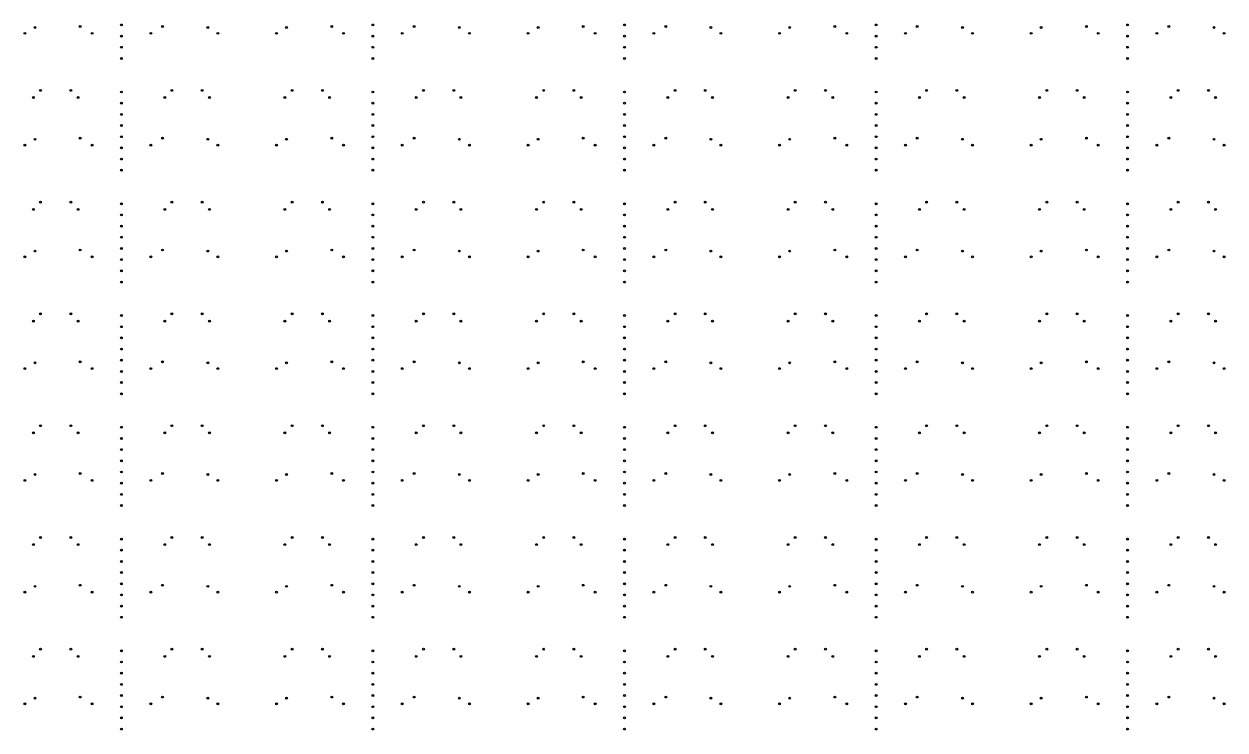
# Model space of a CAD drawing. Extents: x 50 to 173, y 50 to 173.
# Drawn here: x 112.4 to 163.9, y 111.9 to 142.1 of the extents above; entities that cross this region are included whole.
import ezdxf

# ---------------------------------------------------------------- set-up
doc = ezdxf.new("R2010")
doc.units = 0

msp = doc.modelspace()

# ---------------------------------------------------------------- linework, layer by layer
at = {"layer": 'PET'}
for centre in [(114.824, 142.034), (116.589, 142.099), (118.355, 142.034), (125.602, 142.034), (127.368, 142.099), (129.133, 142.034), (136.38, 142.034), (138.146, 142.099), (139.912, 142.034), (147.159, 142.034), (148.925, 142.099), (150.69, 142.034), (157.937, 142.034), (159.703, 142.099), (161.469, 142.034), (112.457, 141.74), (112.888, 141.989), (115.332, 141.74), (116.589, 141.62), (117.847, 141.74), (120.291, 141.989), (120.721, 141.74), (123.236, 141.74), (123.666, 141.989), (126.11, 141.74), (127.368, 141.62), (128.625, 141.74), (131.069, 141.989), (131.499, 141.74), (134.014, 141.74), (134.445, 141.989), (136.889, 141.74), (138.146, 141.62), (139.404, 141.74), (141.847, 141.989), (142.278, 141.74), (144.793, 141.74), (145.223, 141.989), (147.667, 141.74), (148.925, 141.62), (150.182, 141.74), (152.626, 141.989), (153.056, 141.74), (155.571, 141.74), (156.002, 141.989), (158.446, 141.74), (159.703, 141.62), (160.96, 141.74), (163.404, 141.989), (163.835, 141.74), (116.589, 141.141), (127.368, 141.141), (138.146, 141.141), (148.925, 141.141), (159.703, 141.141), (116.589, 140.662), (127.368, 140.662), (138.146, 140.662), (148.925, 140.662), (159.703, 140.662), (112.817, 138.986), (113.126, 139.295), (114.424, 139.295), (114.733, 138.986), (116.589, 139.225), (118.446, 138.986), (118.755, 139.295), (120.053, 139.295), (120.362, 138.986), (123.595, 138.986), (123.904, 139.295), (125.202, 139.295), (125.511, 138.986), (127.368, 139.225), (129.224, 138.986), (129.533, 139.295), (130.831, 139.295), (131.14, 138.986), (134.374, 138.986), (134.683, 139.295), (135.981, 139.295), (136.29, 138.986), (138.146, 139.225), (140.002, 138.986), (140.311, 139.295), (141.609, 139.295), (141.919, 138.986), (145.152, 138.986), (145.461, 139.295), (146.759, 139.295), (147.068, 138.986), (148.925, 139.225), (150.781, 138.986), (151.09, 139.295), (152.388, 139.295), (152.697, 138.986), (155.931, 138.986), (156.24, 139.295), (157.538, 139.295), (157.847, 138.986), (159.703, 139.225), (161.559, 138.986), (161.868, 139.295), (163.166, 139.295), (163.475, 138.986), (116.589, 138.746), (127.368, 138.746), (138.146, 138.746), (148.925, 138.746), (159.703, 138.746), (116.589, 138.267), (127.368, 138.267), (138.146, 138.267), (148.925, 138.267), (159.703, 138.267), (116.589, 137.788), (127.368, 137.788), (138.146, 137.788), (148.925, 137.788), (159.703, 137.788), (112.457, 136.95), (112.888, 137.198), (114.824, 137.243), (115.332, 136.95), (116.589, 137.309), (117.847, 136.95), (118.355, 137.243), (120.291, 137.198), (120.721, 136.95), (123.236, 136.95), (123.666, 137.198), (125.602, 137.243), (126.11, 136.95), (127.368, 137.309), (128.625, 136.95), (129.133, 137.243), (131.069, 137.198), (131.499, 136.95), (134.014, 136.95), (134.445, 137.198), (136.38, 137.243), (136.889, 136.95), (138.146, 137.309), (139.404, 136.95), (139.912, 137.243), (141.847, 137.198), (142.278, 136.95), (144.793, 136.95), (145.223, 137.198), (147.159, 137.243), (147.667, 136.95), (148.925, 137.309), (150.182, 136.95), (150.69, 137.243), (152.626, 137.198), (153.056, 136.95), (155.571, 136.95), (156.002, 137.198), (157.937, 137.243), (158.446, 136.95), (159.703, 137.309), (160.96, 136.95), (161.469, 137.243), (163.404, 137.198), (163.835, 136.95), (116.589, 136.83), (127.368, 136.83), (138.146, 136.83), (148.925, 136.83), (159.703, 136.83), (116.589, 136.351), (116.589, 135.872), (127.368, 136.351), (127.368, 135.872), (138.146, 136.351), (138.146, 135.872), (148.925, 136.351), (148.925, 135.872), (159.703, 136.351), (159.703, 135.872), (113.126, 134.504), (114.424, 134.504), (116.589, 134.435), (118.755, 134.504), (120.053, 134.504), (123.904, 134.504), (125.202, 134.504), (127.368, 134.435), (129.533, 134.504), (130.831, 134.504), (134.683, 134.504), (135.981, 134.504), (138.146, 134.435), (140.311, 134.504), (141.609, 134.504), (145.461, 134.504), (146.759, 134.504), (148.925, 134.435), (151.09, 134.504), (152.388, 134.504), (156.24, 134.504), (157.538, 134.504), (159.703, 134.435), (161.868, 134.504), (163.166, 134.504), (112.817, 134.195), (114.733, 134.195), (116.589, 133.956), (118.446, 134.195), (120.362, 134.195), (123.595, 134.195), (125.511, 134.195), (127.368, 133.956), (129.224, 134.195), (131.14, 134.195), (134.374, 134.195), (136.29, 134.195), (138.146, 133.956), (140.002, 134.195), (141.919, 134.195), (145.152, 134.195), (147.068, 134.195), (148.925, 133.956), (150.781, 134.195), (152.697, 134.195), (155.931, 134.195), (157.847, 134.195), (159.703, 133.956), (161.559, 134.195), (163.475, 134.195), (116.589, 133.477), (127.368, 133.477), (138.146, 133.477), (148.925, 133.477), (159.703, 133.477), (116.589, 132.998), (127.368, 132.998), (138.146, 132.998), (148.925, 132.998), (159.703, 132.998), (112.888, 132.408), (114.824, 132.453), (116.589, 132.519), (118.355, 132.453), (120.291, 132.408), (123.666, 132.408), (125.602, 132.453), (127.368, 132.519), (129.133, 132.453), (131.069, 132.408), (134.445, 132.408), (136.38, 132.453), (138.146, 132.519), (139.912, 132.453), (141.847, 132.408), (145.223, 132.408), (147.159, 132.453), (148.925, 132.519), (150.69, 132.453), (152.626, 132.408), (156.002, 132.408), (157.937, 132.453), (159.703, 132.519), (161.469, 132.453), (163.404, 132.408), (112.457, 132.159), (115.332, 132.159), (116.589, 132.04), (117.847, 132.159), (120.721, 132.159), (123.236, 132.159), (126.11, 132.159), (127.368, 132.04), (128.625, 132.159), (131.499, 132.159), (134.014, 132.159), (136.889, 132.159), (138.146, 132.04), (139.404, 132.159), (142.278, 132.159), (144.793, 132.159), (147.667, 132.159), (148.925, 132.04), (150.182, 132.159), (153.056, 132.159), (155.571, 132.159), (158.446, 132.159), (159.703, 132.04), (160.96, 132.159), (163.835, 132.159), (116.589, 131.561), (127.368, 131.561), (138.146, 131.561), (148.925, 131.561), (159.703, 131.561), (116.589, 131.081), (127.368, 131.081), (138.146, 131.081), (148.925, 131.081), (159.703, 131.081), (113.126, 129.714), (114.424, 129.714), (118.755, 129.714), (120.053, 129.714), (123.904, 129.714), (125.202, 129.714), (129.533, 129.714), (130.831, 129.714), (134.683, 129.714), (135.981, 129.714), (140.311, 129.714), (141.609, 129.714), (145.461, 129.714), (146.759, 129.714), (151.09, 129.714), (152.388, 129.714), (156.24, 129.714), (157.538, 129.714), (161.868, 129.714), (163.166, 129.714), (112.817, 129.405), (114.733, 129.405), (116.589, 129.644), (116.589, 129.165), (118.446, 129.405), (120.362, 129.405), (123.595, 129.405), (125.511, 129.405), (127.368, 129.644), (127.368, 129.165), (129.224, 129.405), (131.14, 129.405), (134.374, 129.405), (136.29, 129.405), (138.146, 129.644), (138.146, 129.165), (140.002, 129.405), (141.919, 129.405), (145.152, 129.405), (147.068, 129.405), (148.925, 129.644), (148.925, 129.165), (150.781, 129.405), (152.697, 129.405), (155.931, 129.405), (157.847, 129.405), (159.703, 129.644), (159.703, 129.165), (161.559, 129.405), (163.475, 129.405), (116.589, 128.686), (127.368, 128.686), (138.146, 128.686), (148.925, 128.686), (159.703, 128.686), (116.589, 128.207), (127.368, 128.207), (138.146, 128.207), (148.925, 128.207), (159.703, 128.207), (112.888, 127.617), (114.824, 127.662), (116.589, 127.728), (118.355, 127.662), (120.291, 127.617), (123.666, 127.617), (125.602, 127.662), (127.368, 127.728), (129.133, 127.662), (131.069, 127.617), (134.445, 127.617), (136.38, 127.662), (138.146, 127.728), (139.912, 127.662), (141.847, 127.617), (145.223, 127.617), (147.159, 127.662), (148.925, 127.728), (150.69, 127.662), (152.626, 127.617), (156.002, 127.617), (157.937, 127.662), (159.703, 127.728), (161.469, 127.662), (163.404, 127.617), (112.457, 127.369), (115.332, 127.369), (116.589, 127.249), (117.847, 127.369), (120.721, 127.369), (123.236, 127.369), (126.11, 127.369), (127.368, 127.249), (128.625, 127.369), (131.499, 127.369), (134.014, 127.369), (136.889, 127.369), (138.146, 127.249), (139.404, 127.369), (142.278, 127.369), (144.793, 127.369), (147.667, 127.369), (148.925, 127.249), (150.182, 127.369), (153.056, 127.369), (155.571, 127.369), (158.446, 127.369), (159.703, 127.249), (160.96, 127.369), (163.835, 127.369), (116.589, 126.77), (127.368, 126.77), (138.146, 126.77), (148.925, 126.77), (159.703, 126.77), (116.589, 126.291), (127.368, 126.291), (138.146, 126.291), (148.925, 126.291), (159.703, 126.291), (112.817, 124.614), (113.126, 124.923), (114.424, 124.923), (114.733, 124.614), (116.589, 124.854), (118.446, 124.614), (118.755, 124.923), (120.053, 124.923), (120.362, 124.614), (123.595, 124.614), (123.904, 124.923), (125.202, 124.923), (125.511, 124.614), (127.368, 124.854), (129.224, 124.614), (129.533, 124.923), (130.831, 124.923), (131.14, 124.614), (134.374, 124.614), (134.683, 124.923), (135.981, 124.923), (136.29, 124.614), (138.146, 124.854), (140.002, 124.614), (140.311, 124.923), (141.609, 124.923), (141.919, 124.614), (145.152, 124.614), (145.461, 124.923), (146.759, 124.923), (147.068, 124.614), (148.925, 124.854), (150.781, 124.614), (151.09, 124.923), (152.388, 124.923), (152.697, 124.614), (155.931, 124.614), (156.24, 124.923), (157.538, 124.923), (157.847, 124.614), (159.703, 124.854), (161.559, 124.614), (161.868, 124.923), (163.166, 124.923), (163.475, 124.614), (116.589, 124.375), (127.368, 124.375), (138.146, 124.375), (148.925, 124.375), (159.703, 124.375), (116.589, 123.896), (127.368, 123.896), (138.146, 123.896), (148.925, 123.896), (159.703, 123.896), (116.589, 123.417), (127.368, 123.417), (138.146, 123.417), (148.925, 123.417), (159.703, 123.417), (112.457, 122.578), (112.888, 122.827), (114.824, 122.872), (115.332, 122.578), (116.589, 122.938), (117.847, 122.578), (118.355, 122.872), (120.291, 122.827), (120.721, 122.578), (123.236, 122.578), (123.666, 122.827), (125.602, 122.872), (126.11, 122.578), (127.368, 122.938), (128.625, 122.578), (129.133, 122.872), (131.069, 122.827), (131.499, 122.578), (134.014, 122.578), (134.445, 122.827), (136.38, 122.872), (136.889, 122.578), (138.146, 122.938), (139.404, 122.578), (139.912, 122.872), (141.847, 122.827), (142.278, 122.578), (144.793, 122.578), (145.223, 122.827), (147.159, 122.872), (147.667, 122.578), (148.925, 122.938), (150.182, 122.578), (150.69, 122.872), (152.626, 122.827), (153.056, 122.578), (155.571, 122.578), (156.002, 122.827), (157.937, 122.872), (158.446, 122.578), (159.703, 122.938), (160.96, 122.578), (161.469, 122.872), (163.404, 122.827), (163.835, 122.578), (116.589, 122.459), (116.589, 121.98), (127.368, 122.459), (127.368, 121.98), (138.146, 122.459), (138.146, 121.98), (148.925, 122.459), (148.925, 121.98), (159.703, 122.459), (159.703, 121.98), (116.589, 121.501), (127.368, 121.501), (138.146, 121.501), (148.925, 121.501), (159.703, 121.501), (113.126, 120.133), (114.424, 120.133), (116.589, 120.063), (118.755, 120.133), (120.053, 120.133), (123.904, 120.133), (125.202, 120.133), (127.368, 120.063), (129.533, 120.133), (130.831, 120.133), (134.683, 120.133), (135.981, 120.133), (138.146, 120.063), (140.311, 120.133), (141.609, 120.133), (145.461, 120.133), (146.759, 120.133), (148.925, 120.063), (151.09, 120.133), (152.388, 120.133), (156.24, 120.133), (157.538, 120.133), (159.703, 120.063), (161.868, 120.133), (163.166, 120.133), (112.817, 119.824), (114.733, 119.824), (116.589, 119.584), (118.446, 119.824), (120.362, 119.824), (123.595, 119.824), (125.511, 119.824), (127.368, 119.584), (129.224, 119.824), (131.14, 119.824), (134.374, 119.824), (136.29, 119.824), (138.146, 119.584), (140.002, 119.824), (141.919, 119.824), (145.152, 119.824), (147.068, 119.824), (148.925, 119.584), (150.781, 119.824), (152.697, 119.824), (155.931, 119.824), (157.847, 119.824), (159.703, 119.584), (161.559, 119.824), (163.475, 119.824), (116.589, 119.105), (127.368, 119.105), (138.146, 119.105), (148.925, 119.105), (159.703, 119.105), (116.589, 118.626), (127.368, 118.626), (138.146, 118.626), (148.925, 118.626), (159.703, 118.626), (112.888, 118.037), (114.824, 118.081), (116.589, 118.147), (118.355, 118.081), (120.291, 118.037), (123.666, 118.037), (125.602, 118.081), (127.368, 118.147), (129.133, 118.081), (131.069, 118.037), (134.445, 118.037), (136.38, 118.081), (138.146, 118.147), (139.912, 118.081), (141.847, 118.037), (145.223, 118.037), (147.159, 118.081), (148.925, 118.147), (150.69, 118.081), (152.626, 118.037), (156.002, 118.037), (157.937, 118.081), (159.703, 118.147), (161.469, 118.081), (163.404, 118.037), (112.457, 117.788), (115.332, 117.788), (116.589, 117.668), (117.847, 117.788), (120.721, 117.788), (123.236, 117.788), (126.11, 117.788), (127.368, 117.668), (128.625, 117.788), (131.499, 117.788), (134.014, 117.788), (136.889, 117.788), (138.146, 117.668), (139.404, 117.788), (142.278, 117.788), (144.793, 117.788), (147.667, 117.788), (148.925, 117.668), (150.182, 117.788), (153.056, 117.788), (155.571, 117.788), (158.446, 117.788), (159.703, 117.668), (160.96, 117.788), (163.835, 117.788), (116.589, 117.189), (127.368, 117.189), (138.146, 117.189), (148.925, 117.189), (159.703, 117.189), (116.589, 116.71), (127.368, 116.71), (138.146, 116.71), (148.925, 116.71), (159.703, 116.71), (113.126, 115.343), (114.424, 115.343), (116.589, 115.273), (118.755, 115.343), (120.053, 115.343), (123.904, 115.343), (125.202, 115.343), (127.368, 115.273), (129.533, 115.343), (130.831, 115.343), (134.683, 115.343), (135.981, 115.343), (138.146, 115.273), (140.311, 115.343), (141.609, 115.343), (145.461, 115.343), (146.759, 115.343), (148.925, 115.273), (151.09, 115.343), (152.388, 115.343), (156.24, 115.343), (157.538, 115.343), (159.703, 115.273), (161.868, 115.343), (163.166, 115.343), (112.817, 115.034), (114.733, 115.034), (116.589, 114.794), (118.446, 115.034), (120.362, 115.034), (123.595, 115.034), (125.511, 115.034), (127.368, 114.794), (129.224, 115.034), (131.14, 115.034), (134.374, 115.034), (136.29, 115.034), (138.146, 114.794), (140.002, 115.034), (141.919, 115.034), (145.152, 115.034), (147.068, 115.034), (148.925, 114.794), (150.781, 115.034), (152.697, 115.034), (155.931, 115.034), (157.847, 115.034), (159.703, 114.794), (161.559, 115.034), (163.475, 115.034), (116.589, 114.315), (127.368, 114.315), (138.146, 114.315), (148.925, 114.315), (159.703, 114.315), (116.589, 113.836), (127.368, 113.836), (138.146, 113.836), (148.925, 113.836), (159.703, 113.836), (112.888, 113.246), (114.824, 113.291), (116.589, 113.357), (118.355, 113.291), (120.291, 113.246), (123.666, 113.246), (125.602, 113.291), (127.368, 113.357), (129.133, 113.291), (131.069, 113.246), (134.445, 113.246), (136.38, 113.291), (138.146, 113.357), (139.912, 113.291), (141.847, 113.246), (145.223, 113.246), (147.159, 113.291), (148.925, 113.357), (150.69, 113.291), (152.626, 113.246), (156.002, 113.246), (157.937, 113.291), (159.703, 113.357), (161.469, 113.291), (163.404, 113.246), (112.457, 112.998), (115.332, 112.998), (116.589, 112.878), (117.847, 112.998), (120.721, 112.998), (123.236, 112.998), (126.11, 112.998), (127.368, 112.878), (128.625, 112.998), (131.499, 112.998), (134.014, 112.998), (136.889, 112.998), (138.146, 112.878), (139.404, 112.998), (142.278, 112.998), (144.793, 112.998), (147.667, 112.998), (148.925, 112.878), (150.182, 112.998), (153.056, 112.998), (155.571, 112.998), (158.446, 112.998), (159.703, 112.878), (160.96, 112.998), (163.835, 112.998), (116.589, 112.399), (127.368, 112.399), (138.146, 112.399), (148.925, 112.399), (159.703, 112.399), (116.589, 111.92), (127.368, 111.92), (138.146, 111.92), (148.925, 111.92), (159.703, 111.92)]:
    msp.add_circle(centre, 0.005, dxfattribs=at)
at = {"layer": 'V8'}
for centre in [(112.888, 141.989), (114.824, 142.034), (116.589, 142.099), (118.355, 142.034), (120.291, 141.989), (123.666, 141.989), (125.602, 142.034), (127.368, 142.099), (129.133, 142.034), (131.069, 141.989), (134.445, 141.989), (136.38, 142.034), (138.146, 142.099), (139.912, 142.034), (141.847, 141.989), (145.223, 141.989), (147.159, 142.034), (148.925, 142.099), (150.69, 142.034), (152.626, 141.989), (156.002, 141.989), (157.937, 142.034), (159.703, 142.099), (161.469, 142.034), (163.404, 141.989), (112.457, 141.74), (115.332, 141.74), (116.589, 141.62), (117.847, 141.74), (120.721, 141.74), (123.236, 141.74), (126.11, 141.74), (127.368, 141.62), (128.625, 141.74), (131.499, 141.74), (134.014, 141.74), (136.889, 141.74), (138.146, 141.62), (139.404, 141.74), (142.278, 141.74), (144.793, 141.74), (147.667, 141.74), (148.925, 141.62), (150.182, 141.74), (153.056, 141.74), (155.571, 141.74), (158.446, 141.74), (159.703, 141.62), (160.96, 141.74), (163.835, 141.74), (116.589, 141.141), (127.368, 141.141), (138.146, 141.141), (148.925, 141.141), (159.703, 141.141), (116.589, 140.662), (127.368, 140.662), (138.146, 140.662), (148.925, 140.662), (159.703, 140.662), (112.817, 138.986), (113.126, 139.295), (114.424, 139.295), (114.733, 138.986), (116.589, 139.225), (118.446, 138.986), (118.755, 139.295), (120.053, 139.295), (120.362, 138.986), (123.595, 138.986), (123.904, 139.295), (125.202, 139.295), (125.511, 138.986), (127.368, 139.225), (129.224, 138.986), (129.533, 139.295), (130.831, 139.295), (131.14, 138.986), (134.374, 138.986), (134.683, 139.295), (135.981, 139.295), (136.29, 138.986), (138.146, 139.225), (140.002, 138.986), (140.311, 139.295), (141.609, 139.295), (141.919, 138.986), (145.152, 138.986), (145.461, 139.295), (146.759, 139.295), (147.068, 138.986), (148.925, 139.225), (150.781, 138.986), (151.09, 139.295), (152.388, 139.295), (152.697, 138.986), (155.931, 138.986), (156.24, 139.295), (157.538, 139.295), (157.847, 138.986), (159.703, 139.225), (161.559, 138.986), (161.868, 139.295), (163.166, 139.295), (163.475, 138.986), (116.589, 138.746), (127.368, 138.746), (138.146, 138.746), (148.925, 138.746), (159.703, 138.746), (116.589, 138.267), (127.368, 138.267), (138.146, 138.267), (148.925, 138.267), (159.703, 138.267), (116.589, 137.788), (127.368, 137.788), (138.146, 137.788), (148.925, 137.788), (159.703, 137.788), (112.457, 136.95), (112.888, 137.198), (114.824, 137.243), (115.332, 136.95), (116.589, 137.309), (117.847, 136.95), (118.355, 137.243), (120.291, 137.198), (120.721, 136.95), (123.236, 136.95), (123.666, 137.198), (125.602, 137.243), (126.11, 136.95), (127.368, 137.309), (128.625, 136.95), (129.133, 137.243), (131.069, 137.198), (131.499, 136.95), (134.014, 136.95), (134.445, 137.198), (136.38, 137.243), (136.889, 136.95), (138.146, 137.309), (139.404, 136.95), (139.912, 137.243), (141.847, 137.198), (142.278, 136.95), (144.793, 136.95), (145.223, 137.198), (147.159, 137.243), (147.667, 136.95), (148.925, 137.309), (150.182, 136.95), (150.69, 137.243), (152.626, 137.198), (153.056, 136.95), (155.571, 136.95), (156.002, 137.198), (157.937, 137.243), (158.446, 136.95), (159.703, 137.309), (160.96, 136.95), (161.469, 137.243), (163.404, 137.198), (163.835, 136.95), (116.589, 136.83), (116.589, 136.351), (127.368, 136.83), (127.368, 136.351), (138.146, 136.83), (138.146, 136.351), (148.925, 136.83), (148.925, 136.351), (159.703, 136.83), (159.703, 136.351), (116.589, 135.872), (127.368, 135.872), (138.146, 135.872), (148.925, 135.872), (159.703, 135.872), (113.126, 134.504), (114.424, 134.504), (116.589, 134.435), (118.755, 134.504), (120.053, 134.504), (123.904, 134.504), (125.202, 134.504), (127.368, 134.435), (129.533, 134.504), (130.831, 134.504), (134.683, 134.504), (135.981, 134.504), (138.146, 134.435), (140.311, 134.504), (141.609, 134.504), (145.461, 134.504), (146.759, 134.504), (148.925, 134.435), (151.09, 134.504), (152.388, 134.504), (156.24, 134.504), (157.538, 134.504), (159.703, 134.435), (161.868, 134.504), (163.166, 134.504), (112.817, 134.195), (114.733, 134.195), (116.589, 133.956), (118.446, 134.195), (120.362, 134.195), (123.595, 134.195), (125.511, 134.195), (127.368, 133.956), (129.224, 134.195), (131.14, 134.195), (134.374, 134.195), (136.29, 134.195), (138.146, 133.956), (140.002, 134.195), (141.919, 134.195), (145.152, 134.195), (147.068, 134.195), (148.925, 133.956), (150.781, 134.195), (152.697, 134.195), (155.931, 134.195), (157.847, 134.195), (159.703, 133.956), (161.559, 134.195), (163.475, 134.195), (116.589, 133.477), (127.368, 133.477), (138.146, 133.477), (148.925, 133.477), (159.703, 133.477), (116.589, 132.998), (127.368, 132.998), (138.146, 132.998), (148.925, 132.998), (159.703, 132.998), (112.888, 132.408), (114.824, 132.453), (116.589, 132.519), (118.355, 132.453), (120.291, 132.408), (123.666, 132.408), (125.602, 132.453), (127.368, 132.519), (129.133, 132.453), (131.069, 132.408), (134.445, 132.408), (136.38, 132.453), (138.146, 132.519), (139.912, 132.453), (141.847, 132.408), (145.223, 132.408), (147.159, 132.453), (148.925, 132.519), (150.69, 132.453), (152.626, 132.408), (156.002, 132.408), (157.937, 132.453), (159.703, 132.519), (161.469, 132.453), (163.404, 132.408), (112.457, 132.159), (115.332, 132.159), (116.589, 132.04), (117.847, 132.159), (120.721, 132.159), (123.236, 132.159), (126.11, 132.159), (127.368, 132.04), (128.625, 132.159), (131.499, 132.159), (134.014, 132.159), (136.889, 132.159), (138.146, 132.04), (139.404, 132.159), (142.278, 132.159), (144.793, 132.159), (147.667, 132.159), (148.925, 132.04), (150.182, 132.159), (153.056, 132.159), (155.571, 132.159), (158.446, 132.159), (159.703, 132.04), (160.96, 132.159), (163.835, 132.159), (116.589, 131.561), (127.368, 131.561), (138.146, 131.561), (148.925, 131.561), (159.703, 131.561), (116.589, 131.081), (127.368, 131.081), (138.146, 131.081), (148.925, 131.081), (159.703, 131.081), (113.126, 129.714), (114.424, 129.714), (116.589, 129.644), (118.755, 129.714), (120.053, 129.714), (123.904, 129.714), (125.202, 129.714), (127.368, 129.644), (129.533, 129.714), (130.831, 129.714), (134.683, 129.714), (135.981, 129.714), (138.146, 129.644), (140.311, 129.714), (141.609, 129.714), (145.461, 129.714), (146.759, 129.714), (148.925, 129.644), (151.09, 129.714), (152.388, 129.714), (156.24, 129.714), (157.538, 129.714), (159.703, 129.644), (161.868, 129.714), (163.166, 129.714), (112.817, 129.405), (114.733, 129.405), (116.589, 129.165), (118.446, 129.405), (120.362, 129.405), (123.595, 129.405), (125.511, 129.405), (127.368, 129.165), (129.224, 129.405), (131.14, 129.405), (134.374, 129.405), (136.29, 129.405), (138.146, 129.165), (140.002, 129.405), (141.919, 129.405), (145.152, 129.405), (147.068, 129.405), (148.925, 129.165), (150.781, 129.405), (152.697, 129.405), (155.931, 129.405), (157.847, 129.405), (159.703, 129.165), (161.559, 129.405), (163.475, 129.405), (116.589, 128.686), (127.368, 128.686), (138.146, 128.686), (148.925, 128.686), (159.703, 128.686), (116.589, 128.207), (127.368, 128.207), (138.146, 128.207), (148.925, 128.207), (159.703, 128.207), (112.888, 127.617), (114.824, 127.662), (116.589, 127.728), (118.355, 127.662), (120.291, 127.617), (123.666, 127.617), (125.602, 127.662), (127.368, 127.728), (129.133, 127.662), (131.069, 127.617), (134.445, 127.617), (136.38, 127.662), (138.146, 127.728), (139.912, 127.662), (141.847, 127.617), (145.223, 127.617), (147.159, 127.662), (148.925, 127.728), (150.69, 127.662), (152.626, 127.617), (156.002, 127.617), (157.937, 127.662), (159.703, 127.728), (161.469, 127.662), (163.404, 127.617), (112.457, 127.369), (115.332, 127.369), (116.589, 127.249), (117.847, 127.369), (120.721, 127.369), (123.236, 127.369), (126.11, 127.369), (127.368, 127.249), (128.625, 127.369), (131.499, 127.369), (134.014, 127.369), (136.889, 127.369), (138.146, 127.249), (139.404, 127.369), (142.278, 127.369), (144.793, 127.369), (147.667, 127.369), (148.925, 127.249), (150.182, 127.369), (153.056, 127.369), (155.571, 127.369), (158.446, 127.369), (159.703, 127.249), (160.96, 127.369), (163.835, 127.369), (116.589, 126.77), (127.368, 126.77), (138.146, 126.77), (148.925, 126.77), (159.703, 126.77), (116.589, 126.291), (127.368, 126.291), (138.146, 126.291), (148.925, 126.291), (159.703, 126.291), (112.817, 124.614), (113.126, 124.923), (114.424, 124.923), (114.733, 124.614), (116.589, 124.854), (118.446, 124.614), (118.755, 124.923), (120.053, 124.923), (120.362, 124.614), (123.595, 124.614), (123.904, 124.923), (125.202, 124.923), (125.511, 124.614), (127.368, 124.854), (129.224, 124.614), (129.533, 124.923), (130.831, 124.923), (131.14, 124.614), (134.374, 124.614), (134.683, 124.923), (135.981, 124.923), (136.29, 124.614), (138.146, 124.854), (140.002, 124.614), (140.311, 124.923), (141.609, 124.923), (141.919, 124.614), (145.152, 124.614), (145.461, 124.923), (146.759, 124.923), (147.068, 124.614), (148.925, 124.854), (150.781, 124.614), (151.09, 124.923), (152.388, 124.923), (152.697, 124.614), (155.931, 124.614), (156.24, 124.923), (157.538, 124.923), (157.847, 124.614), (159.703, 124.854), (161.559, 124.614), (161.868, 124.923), (163.166, 124.923), (163.475, 124.614), (116.589, 124.375), (127.368, 124.375), (138.146, 124.375), (148.925, 124.375), (159.703, 124.375), (116.589, 123.896), (127.368, 123.896), (138.146, 123.896), (148.925, 123.896), (159.703, 123.896), (116.589, 123.417), (127.368, 123.417), (138.146, 123.417), (148.925, 123.417), (159.703, 123.417), (112.457, 122.578), (112.888, 122.827), (114.824, 122.872), (115.332, 122.578), (116.589, 122.938), (116.589, 122.459), (117.847, 122.578), (118.355, 122.872), (120.291, 122.827), (120.721, 122.578), (123.236, 122.578), (123.666, 122.827), (125.602, 122.872), (126.11, 122.578), (127.368, 122.938), (127.368, 122.459), (128.625, 122.578), (129.133, 122.872), (131.069, 122.827), (131.499, 122.578), (134.014, 122.578), (134.445, 122.827), (136.38, 122.872), (136.889, 122.578), (138.146, 122.938), (138.146, 122.459), (139.404, 122.578), (139.912, 122.872), (141.847, 122.827), (142.278, 122.578), (144.793, 122.578), (145.223, 122.827), (147.159, 122.872), (147.667, 122.578), (148.925, 122.938), (148.925, 122.459), (150.182, 122.578), (150.69, 122.872), (152.626, 122.827), (153.056, 122.578), (155.571, 122.578), (156.002, 122.827), (157.937, 122.872), (158.446, 122.578), (159.703, 122.938), (159.703, 122.459), (160.96, 122.578), (161.469, 122.872), (163.404, 122.827), (163.835, 122.578), (116.589, 121.98), (127.368, 121.98), (138.146, 121.98), (148.925, 121.98), (159.703, 121.98), (116.589, 121.501), (127.368, 121.501), (138.146, 121.501), (148.925, 121.501), (159.703, 121.501), (113.126, 120.133), (114.424, 120.133), (116.589, 120.063), (118.755, 120.133), (120.053, 120.133), (123.904, 120.133), (125.202, 120.133), (127.368, 120.063), (129.533, 120.133), (130.831, 120.133), (134.683, 120.133), (135.981, 120.133), (138.146, 120.063), (140.311, 120.133), (141.609, 120.133), (145.461, 120.133), (146.759, 120.133), (148.925, 120.063), (151.09, 120.133), (152.388, 120.133), (156.24, 120.133), (157.538, 120.133), (159.703, 120.063), (161.868, 120.133), (163.166, 120.133), (112.817, 119.824), (114.733, 119.824), (116.589, 119.584), (118.446, 119.824), (120.362, 119.824), (123.595, 119.824), (125.511, 119.824), (127.368, 119.584), (129.224, 119.824), (131.14, 119.824), (134.374, 119.824), (136.29, 119.824), (138.146, 119.584), (140.002, 119.824), (141.919, 119.824), (145.152, 119.824), (147.068, 119.824), (148.925, 119.584), (150.781, 119.824), (152.697, 119.824), (155.931, 119.824), (157.847, 119.824), (159.703, 119.584), (161.559, 119.824), (163.475, 119.824), (116.589, 119.105), (127.368, 119.105), (138.146, 119.105), (148.925, 119.105), (159.703, 119.105), (116.589, 118.626), (127.368, 118.626), (138.146, 118.626), (148.925, 118.626), (159.703, 118.626), (112.888, 118.037), (114.824, 118.081), (116.589, 118.147), (118.355, 118.081), (120.291, 118.037), (123.666, 118.037), (125.602, 118.081), (127.368, 118.147), (129.133, 118.081), (131.069, 118.037), (134.445, 118.037), (136.38, 118.081), (138.146, 118.147), (139.912, 118.081), (141.847, 118.037), (145.223, 118.037), (147.159, 118.081), (148.925, 118.147), (150.69, 118.081), (152.626, 118.037), (156.002, 118.037), (157.937, 118.081), (159.703, 118.147), (161.469, 118.081), (163.404, 118.037), (112.457, 117.788), (115.332, 117.788), (116.589, 117.668), (117.847, 117.788), (120.721, 117.788), (123.236, 117.788), (126.11, 117.788), (127.368, 117.668), (128.625, 117.788), (131.499, 117.788), (134.014, 117.788), (136.889, 117.788), (138.146, 117.668), (139.404, 117.788), (142.278, 117.788), (144.793, 117.788), (147.667, 117.788), (148.925, 117.668), (150.182, 117.788), (153.056, 117.788), (155.571, 117.788), (158.446, 117.788), (159.703, 117.668), (160.96, 117.788), (163.835, 117.788), (116.589, 117.189), (127.368, 117.189), (138.146, 117.189), (148.925, 117.189), (159.703, 117.189), (116.589, 116.71), (127.368, 116.71), (138.146, 116.71), (148.925, 116.71), (159.703, 116.71), (113.126, 115.343), (114.424, 115.343), (116.589, 115.273), (118.755, 115.343), (120.053, 115.343), (123.904, 115.343), (125.202, 115.343), (127.368, 115.273), (129.533, 115.343), (130.831, 115.343), (134.683, 115.343), (135.981, 115.343), (138.146, 115.273), (140.311, 115.343), (141.609, 115.343), (145.461, 115.343), (146.759, 115.343), (148.925, 115.273), (151.09, 115.343), (152.388, 115.343), (156.24, 115.343), (157.538, 115.343), (159.703, 115.273), (161.868, 115.343), (163.166, 115.343), (112.817, 115.034), (114.733, 115.034), (116.589, 114.794), (118.446, 115.034), (120.362, 115.034), (123.595, 115.034), (125.511, 115.034), (127.368, 114.794), (129.224, 115.034), (131.14, 115.034), (134.374, 115.034), (136.29, 115.034), (138.146, 114.794), (140.002, 115.034), (141.919, 115.034), (145.152, 115.034), (147.068, 115.034), (148.925, 114.794), (150.781, 115.034), (152.697, 115.034), (155.931, 115.034), (157.847, 115.034), (159.703, 114.794), (161.559, 115.034), (163.475, 115.034), (116.589, 114.315), (127.368, 114.315), (138.146, 114.315), (148.925, 114.315), (159.703, 114.315), (116.589, 113.836), (127.368, 113.836), (138.146, 113.836), (148.925, 113.836), (159.703, 113.836), (112.888, 113.246), (114.824, 113.291), (116.589, 113.357), (118.355, 113.291), (120.291, 113.246), (123.666, 113.246), (125.602, 113.291), (127.368, 113.357), (129.133, 113.291), (131.069, 113.246), (134.445, 113.246), (136.38, 113.291), (138.146, 113.357), (139.912, 113.291), (141.847, 113.246), (145.223, 113.246), (147.159, 113.291), (148.925, 113.357), (150.69, 113.291), (152.626, 113.246), (156.002, 113.246), (157.937, 113.291), (159.703, 113.357), (161.469, 113.291), (163.404, 113.246), (112.457, 112.998), (115.332, 112.998), (116.589, 112.878), (117.847, 112.998), (120.721, 112.998), (123.236, 112.998), (126.11, 112.998), (127.368, 112.878), (128.625, 112.998), (131.499, 112.998), (134.014, 112.998), (136.889, 112.998), (138.146, 112.878), (139.404, 112.998), (142.278, 112.998), (144.793, 112.998), (147.667, 112.998), (148.925, 112.878), (150.182, 112.998), (153.056, 112.998), (155.571, 112.998), (158.446, 112.998), (159.703, 112.878), (160.96, 112.998), (163.835, 112.998), (116.589, 112.399), (127.368, 112.399), (138.146, 112.399), (148.925, 112.399), (159.703, 112.399), (116.589, 111.92), (127.368, 111.92), (138.146, 111.92), (148.925, 111.92), (159.703, 111.92)]:
    msp.add_circle(centre, 0.0399, dxfattribs=at)

doc.saveas('drawing.dxf')
